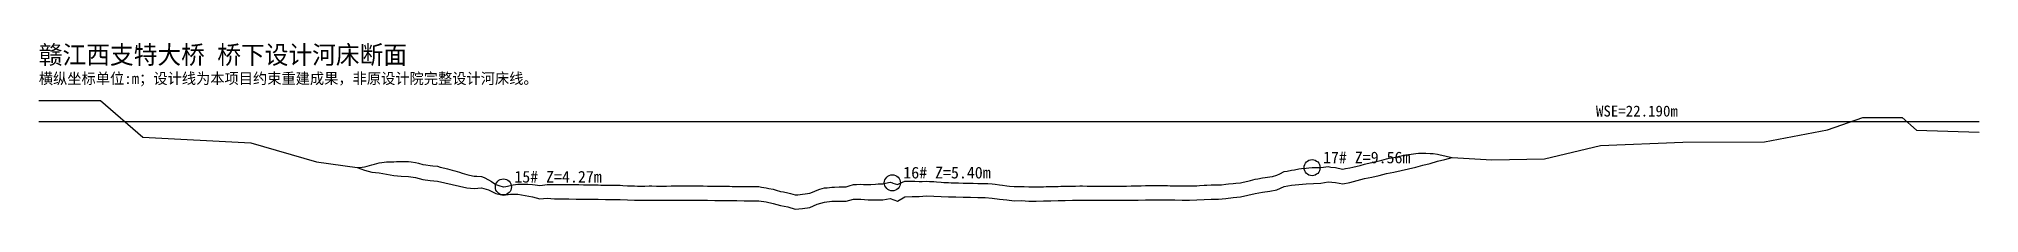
# Model space of a CAD drawing. Header units: metres. Extents: x 0 to 532, y -2 to 44.
import ezdxf

# ---------------------------------------------------------------- set-up
doc = ezdxf.new("R2010")
doc.units = ezdxf.units.M
for name, color, linetype in [('ANNOTATION', 7, 'CONTINUOUS'), ('CURRENT_BED', 8, 'CONTINUOUS'), ('DESIGN_LOCAL', 5, 'CONTINUOUS'), ('PIER_CONTROL', 6, 'CONTINUOUS'), ('WSE_22_190', 4, 'CONTINUOUS')]:
    doc.layers.add(name, color=color, linetype=linetype)

msp = doc.modelspace()

# ---------------------------------------------------------------- linework, layer by layer
at = {"layer": 'CURRENT_BED', "color": 8}
msp.add_lwpolyline([(0, 27.98), (16.92, 28.02), (28.46, 17.9), (58.11, 16.4), (76.05, 11.2), (87.25, 9.56), (89.25, 8.85), (91.25, 8.37), (93.25, 8.12), (95.25, 7.78), (97.25, 7.43), (99.25, 7.26), (101.25, 7.13), (103.25, 6.84), (105.25, 6.31), (107.25, 6.01), (109.25, 5.88), (111.25, 5.39), (113.25, 4.95), (115.25, 4.5), (117.25, 4.05), (119.25, 3.8), (121.25, 4.06), (123.25, 3.5), (125.25, 2.52), (127.25, 1.99), (129.25, 2.26), (131.25, 2.33), (133.25, 1.92), (135.25, 1.52), (137.25, 1.04), (139.25, 1.15), (141.25, 1.01), (143.25, 0.99), (145.25, 0.97), (147.25, 0.95), (149.25, 0.93), (151.25, 0.91), (153.25, 0.89), (155.25, 0.87), (157.25, 0.85), (159.25, 0.82), (161.25, 0.7), (163.25, 0.65), (165.25, 0.61), (167.25, 0.67), (169.25, 0.64), (171.25, 0.62), (173.25, 0.66), (175.25, 0.66), (177.25, 0.66), (179.25, 0.66), (181.25, 0.66), (183.25, 0.63), (185.25, 0.59), (187.25, 0.57), (189.25, 0.55), (191.25, 0.52), (193.25, 0.5), (195.25, 0.47), (197.25, 0.46), (199.25, 0.15), (201.25, -0.26), (203.25, -0.85), (205.25, -1.22), (207.25, -1.81), (209.25, -1.6), (211.25, -1.32), (213.25, -0.45), (215.25, 0.12), (217.25, 0.34), (219.25, 0.39), (221.25, 0.41), (223.25, 0.96), (225.25, 0.94), (227.25, 0.73), (229.25, 0.75), (231.25, 0.72), (233.25, 1.07), (235.25, 0.41), (237.25, 1.52), (239.25, 1.61), (241.25, 1.65), (243.25, 1.85), (245.25, 1.78), (247.25, 1.64), (249.25, 1.59), (251.25, 1.53), (253.25, 1.48), (255.25, 1.43), (257.25, 1.38), (259.25, 1.35), (261.25, 1.2), (263.25, 0.95), (265.25, 0.71), (267.25, 0.48), (269.25, 0.53), (271.25, 0.36), (273.25, 0.4), (275.25, 0.44), (277.25, 0.49), (279.25, 0.53), (281.25, 0.57), (283.25, 0.62), (285.25, 0.65), (287.25, 0.64), (289.25, 0.64), (291.25, 0.63), (293.25, 0.62), (295.25, 0.62), (297.25, 0.61), (299.25, 0.65), (301.25, 0.68), (303.25, 0.74), (305.25, 0.78), (307.25, 0.74), (309.25, 0.74), (311.25, 0.71), (313.25, 0.69), (315.25, 0.68), (317.25, 0.73), (319.25, 0.84), (321.25, 0.92), (323.25, 0.93), (325.25, 1.12), (327.25, 1.36), (329.25, 1.54), (331.25, 2.02), (333.25, 2.51), (335.25, 2.87), (337.25, 3.08), (339.25, 3.49), (341.25, 4.42), (343.25, 4.72), (345.25, 4.98), (347.25, 5.1), (349.25, 5.21), (351.25, 5.32), (353.25, 5.64), (355.25, 5.46), (357.25, 5.17), (359.25, 5.51), (361.25, 6.03), (363.25, 6.55), (365.25, 6.98), (367.25, 7.44), (369.25, 7.94), (371.25, 8.28), (373.25, 8.75), (375.25, 9.23), (377.25, 9.72), (379.25, 10.22), (381.25, 10.74), (383.25, 11.3), (385.25, 11.83), (387.25, 12.34), (398.07, 11.69), (412.5, 12.02), (427.85, 15.6), (450.4, 16.59), (472.84, 16.64), (490.06, 19.92), (499.79, 23.3), (510.54, 23.3), (514.49, 19.84), (531.64, 19.29)], dxfattribs=at)
at = {"layer": 'DESIGN_LOCAL', "color": 5}
msp.add_lwpolyline([(0, 27.98), (16.92, 28.02), (28.46, 17.9), (58.11, 16.4), (76.05, 11.2), (87.25, 9.56), (88, 9.64), (89.25, 9.82), (90, 10.01), (91.25, 10.31), (92, 10.54), (93.25, 10.87), (94, 10.99), (95.25, 11.13), (96, 11.17), (97.25, 11.18), (98, 11.22), (99.25, 11.24), (100, 11.24), (101.25, 11.22), (102, 11.13), (103.25, 10.97), (104, 10.77), (105.25, 10.43), (106, 10.31), (107.25, 10.11), (108, 10.04), (109.25, 9.94), (110, 9.74), (111.25, 9.4), (112, 9.2), (113.25, 8.87), (114, 8.67), (115.25, 8.31), (116, 8.09), (117.25, 7.69), (118, 7.52), (119.25, 7.21), (120, 7.2), (121.25, 7.16), (122, 6.82), (123.25, 6.25), (124, 5.76), (125.25, 4.95), (126, 4.67), (127.25, 4.26), (127.29, 4.27), (128, 4.39), (129.25, 4.69), (130, 4.82), (131.25, 5.07), (132, 5.05), (133.25, 5.02), (134, 4.99), (135.25, 4.92), (136, 4.84), (137.25, 4.68), (138, 4.79), (139.25, 4.95), (140, 4.94), (141.25, 4.91), (142, 4.93), (143.25, 4.94), (144, 4.94), (145.25, 4.93), (146, 4.93), (147.25, 4.91), (148, 4.9), (149.25, 4.88), (150, 4.86), (151.25, 4.84), (152, 4.83), (153.25, 4.81), (154, 4.79), (155.25, 4.77), (156, 4.76), (157.25, 4.74), (158, 4.73), (159.25, 4.72), (160, 4.67), (161.25, 4.59), (162, 4.57), (163.25, 4.54), (164, 4.53), (165.25, 4.5), (166, 4.52), (167.25, 4.56), (168, 4.55), (169.25, 4.53), (170, 4.52), (171.25, 4.51), (172, 4.52), (173.25, 4.55), (174, 4.55), (175.25, 4.55), (176, 4.55), (177.25, 4.55), (178, 4.55), (179.25, 4.55), (180, 4.55), (181.25, 4.55), (182, 4.54), (183.25, 4.52), (184, 4.51), (185.25, 4.49), (186, 4.48), (187.25, 4.46), (188, 4.46), (189.25, 4.44), (190, 4.43), (191.25, 4.42), (192, 4.41), (193.25, 4.39), (194, 4.38), (195.25, 4.37), (196, 4.36), (197.25, 4.35), (198, 4.24), (199.25, 4.04), (200, 3.89), (201.25, 3.63), (202, 3.41), (203.25, 3.04), (204, 2.9), (205.25, 2.67), (206, 2.45), (207.25, 2.08), (208, 2.15), (209.25, 2.28), (210, 2.38), (211.25, 2.55), (212, 2.88), (213.25, 3.42), (214, 3.63), (215.25, 3.99), (216, 4.07), (217.25, 4.21), (218, 4.23), (219.25, 4.27), (220, 4.29), (221.25, 4.32), (222, 4.55), (223.25, 4.93), (224, 4.95), (225.25, 5), (226, 4.96), (227.25, 4.9), (228, 4.95), (229.25, 5.06), (230, 5.1), (231.25, 5.16), (232, 5.33), (233.25, 5.59), (233.86, 5.4), (234, 5.35), (235.25, 4.91), (236, 5.29), (237.25, 5.9), (238, 5.89), (239.25, 5.86), (240, 5.82), (241.25, 5.77), (242, 5.8), (243.25, 5.87), (244, 5.81), (245.25, 5.72), (246, 5.65), (247.25, 5.54), (248, 5.51), (249.25, 5.46), (250, 5.44), (251.25, 5.4), (252, 5.38), (253.25, 5.35), (254, 5.33), (255.25, 5.3), (256, 5.29), (257.25, 5.26), (258, 5.25), (259.25, 5.23), (260, 5.18), (261.25, 5.09), (262, 5), (263.25, 4.84), (264, 4.75), (265.25, 4.6), (266, 4.52), (267.25, 4.38), (268, 4.39), (269.25, 4.42), (270, 4.36), (271.25, 4.26), (272, 4.27), (273.25, 4.29), (274, 4.31), (275.25, 4.34), (276, 4.35), (277.25, 4.38), (278, 4.4), (279.25, 4.42), (280, 4.44), (281.25, 4.46), (282, 4.48), (283.25, 4.51), (284, 4.52), (285.25, 4.54), (286, 4.54), (287.25, 4.53), (288, 4.53), (289.25, 4.53), (290, 4.53), (291.25, 4.52), (292, 4.52), (293.25, 4.52), (294, 4.52), (295.25, 4.51), (296, 4.51), (297.25, 4.51), (298, 4.52), (299.25, 4.54), (300, 4.56), (301.25, 4.58), (302, 4.6), (303.25, 4.63), (304, 4.65), (305.25, 4.68), (306, 4.66), (307.25, 4.63), (308, 4.63), (309.25, 4.64), (310, 4.62), (311.25, 4.6), (312, 4.59), (313.25, 4.58), (314, 4.58), (315.25, 4.57), (316, 4.59), (317.25, 4.62), (318, 4.66), (319.25, 4.73), (320, 4.76), (321.25, 4.81), (322, 4.81), (323.25, 4.82), (324, 4.89), (325.25, 5), (326, 5.09), (327.25, 5.24), (328, 5.31), (329.25, 5.41), (330, 5.59), (331.25, 5.9), (332, 6.08), (333.25, 6.39), (334, 6.53), (335.25, 6.76), (336, 6.85), (337.25, 7.01), (338, 7.18), (339.25, 7.47), (340, 7.85), (341.25, 8.48), (342, 8.62), (343.25, 8.86), (344, 9), (345.25, 9.23), (346, 9.31), (347.25, 9.44), (348, 9.5), (348.86, 9.56), (349.25, 9.58), (350, 9.6), (351.25, 9.62), (352, 9.71), (353.25, 9.84), (354, 9.73), (355.25, 9.56), (356, 9.42), (357.25, 9.19), (358, 9.3), (359.25, 9.48), (360, 9.66), (361.25, 9.97), (362, 10.16), (363.25, 10.49), (364, 10.66), (365.25, 10.95), (366, 11.14), (367.25, 11.45), (368, 11.65), (369.25, 11.99), (370, 12.13), (371.25, 12.35), (372, 12.53), (373.25, 12.8), (374, 12.96), (375.25, 13.18), (376, 13.3), (377.25, 13.45), (378, 13.51), (379.25, 13.56), (380, 13.56), (381.25, 13.49), (382, 13.41), (383.25, 13.23), (384, 13.08), (385.25, 12.79), (386, 12.61), (387.25, 12.34), (398.07, 11.69), (412.5, 12.02), (427.85, 15.6), (450.4, 16.59), (472.84, 16.64), (490.06, 19.92), (499.79, 23.3), (510.54, 23.3), (514.49, 19.84), (531.64, 19.29)], dxfattribs=at)
at = {"layer": 'PIER_CONTROL', "color": 6}
for centre in [(348.86, 9.56), (127.29, 4.27), (233.86, 5.4)]:
    msp.add_circle(centre, 2.2, dxfattribs=at)
at = {"layer": 'WSE_22_190', "color": 4}
msp.add_line((0, 22.19), (531.64, 22.19), dxfattribs=at)

# ---------------------------------------------------------------- texts
at = {"layer": 'ANNOTATION', "color": 7}
for s, height, p in [('赣江西支特大桥 桥下设计河床断面', 5, (0, 38.02)), ('横纵坐标单位:m；设计线为本项目约束重建成果，非原设计院完整设计河床线。', 3, (0, 32.52))]:
    msp.add_text(s, height=height, dxfattribs=at).set_placement(p)
at = {"layer": 'ANNOTATION', "color": 4}
msp.add_text('WSE=22.190m', height=3, dxfattribs=at).set_placement((426.64, 23.59))
at = {"layer": 'ANNOTATION', "color": 6}
for s, p in [('17# Z=9.56m', (351.86, 10.76)), ('15# Z=4.27m', (130.29, 5.47)), ('16# Z=5.40m', (236.86, 6.6))]:
    msp.add_text(s, height=3.2, dxfattribs=at).set_placement(p)

doc.saveas('drawing.dxf')
